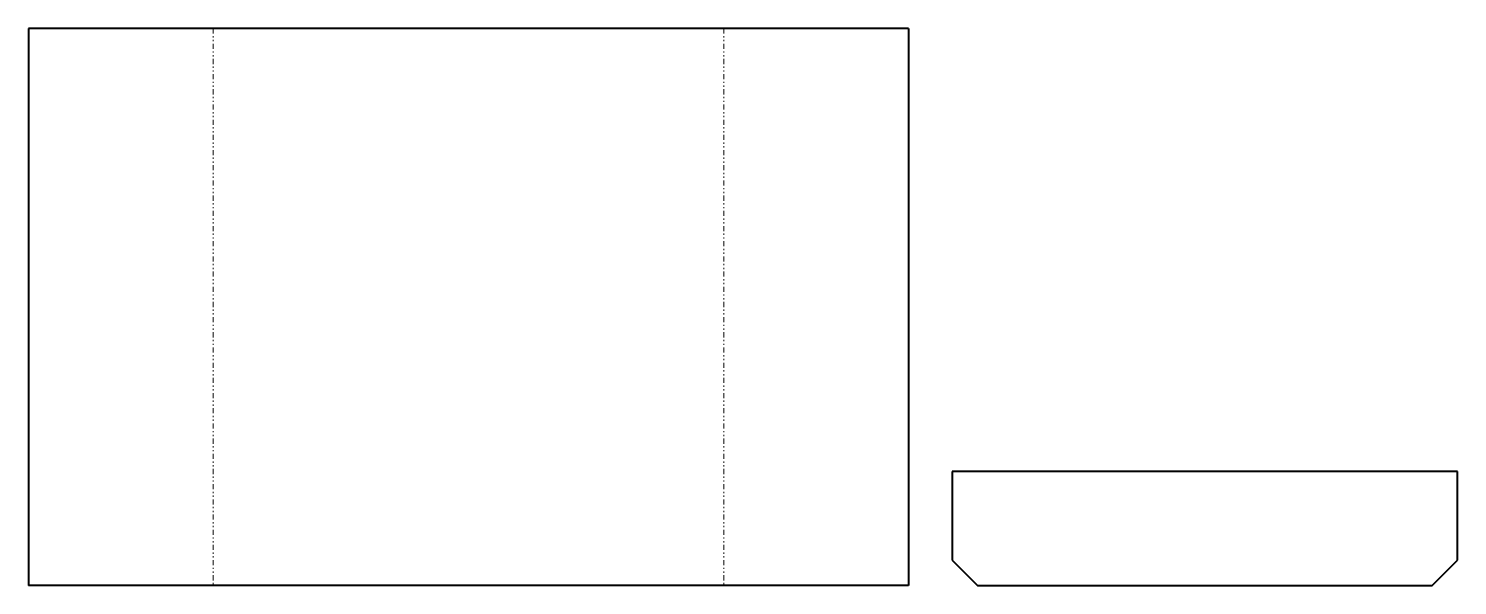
# Model space of a CAD drawing. Header units: millimetres. Extents: x 0 to 1129, y 0 to 440.
import ezdxf

# ---------------------------------------------------------------- set-up
doc = ezdxf.new("R2010")
doc.units = ezdxf.units.MM
doc.linetypes.add('K5LT_BASIC', pattern=[0])
doc.linetypes.add('K5LT_CHAIN_LINE_WITH_2_POINTS', pattern=[12, 4, -2, 1, -2, 1, -2])

msp = doc.modelspace()

# ---------------------------------------------------------------- linework, layer by layer
at = {"color": 7, "linetype": 'K5LT_BASIC', "lineweight": 40, "true_color": 0xffffff}
for p, q in [((134, 440), (0, 440)), ((0, 440), (0, 0)), ((157.6, 440), (134, 440)), ((537.6, 440), (157.6, 440)), ((561.1, 440), (537.6, 440)), ((695.1, 440), (561.1, 440)), ((695.1, 440), (695.1, 0)), ((729.7, 90), (729.7, 20)), ((1128.7, 90), (729.7, 90)), ((1128.7, 20), (1128.7, 90)), ((729.7, 20), (749.7, 0)), ((1108.7, 0), (1128.7, 20)), ((134, 0), (0, 0)), ((157.6, 0), (134, 0)), ((537.6, 0), (157.6, 0)), ((561.1, 0), (537.6, 0)), ((695.1, 0), (561.1, 0)), ((749.7, 0), (1108.7, 0))]:
    msp.add_line(p, q, dxfattribs=at)
at = {"color": 7, "linetype": 'K5LT_CHAIN_LINE_WITH_2_POINTS', "lineweight": 18, "true_color": 0xffffff}
for p, q in [((145.8, 440), (145.8, 0)), ((549.3, 440), (549.3, 0))]:
    msp.add_line(p, q, dxfattribs=at)

doc.saveas('drawing.dxf')
